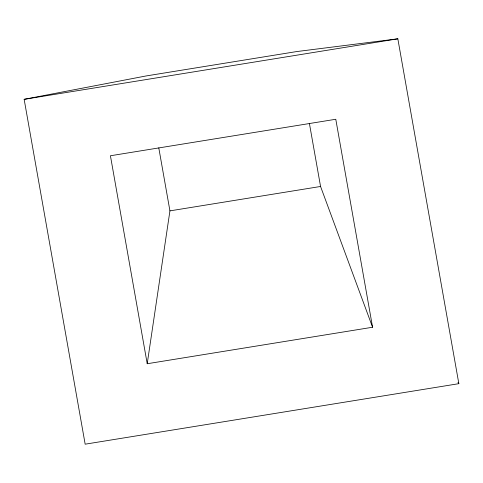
<?xml version="1.0" encoding="UTF-8"?>
<svg xmlns="http://www.w3.org/2000/svg" width="483" height="483" viewBox="0 0 483 483"><rect width="100%" height="100%" fill="white"/><g stroke="black" fill="none" stroke-linecap="round" stroke-linejoin="round"><path stroke-width="0.72" d="M147.218 363.735L110.42 155.761L335.782 119.265L372.58 327.239L147.218 363.735L169.931 210.872L158.786 147.858M24.15 99.329L146.065 75.958L296.689 51.566L397.835 38.815L458.85 383.671L85.165 444.185L24.15 99.329L397.835 38.815M169.931 210.872L320.561 186.474L372.58 327.239M457.987 382.439L458.85 383.671M309.41 123.467L320.561 186.474"/></g></svg>
